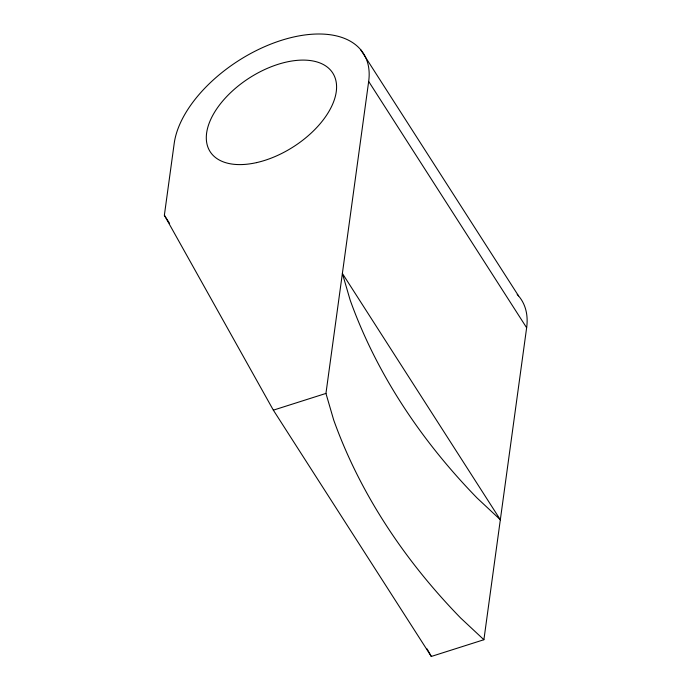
<?xml version="1.0" encoding="UTF-8"?>
<svg xmlns="http://www.w3.org/2000/svg" width="691" height="691" viewBox="0 0 691 691"><rect width="100%" height="100%" fill="white"/><g stroke="black" fill="none" stroke-linecap="round" stroke-linejoin="round"><path stroke-width="1.04" d="M164.363 215.264L174.227 143.27A109.238 61.292 -32.7 0 1 281.315 40.363A109.238 61.292 -32.7 0 1 368.674 81.443L526.637 327.75L483.899 639.728L431.305 656.45L273.351 410.152L164.363 215.264L169.589 223.418M483.899 639.728L460.681 618.03A728.254 543.739 7.8 0 1 333.701 420.033L325.945 393.429L368.674 81.443M273.351 410.152L325.945 393.429M360.581 49.588L518.544 295.886M427.098 648.918L431.305 656.45M517.188 294.401A109.238 61.292 -32.7 0 1 526.637 327.75M500.336 519.736L477.118 498.038A728.254 543.739 7.8 0 1 350.138 300.041L342.382 273.429L500.336 519.736M256.473 162.635A72.823 40.855 -32.7 0 0 333.848 74.948A72.823 40.855 -32.7 0 0 224.031 99.487A72.823 40.855 -32.7 0 0 256.473 162.635"/></g></svg>
